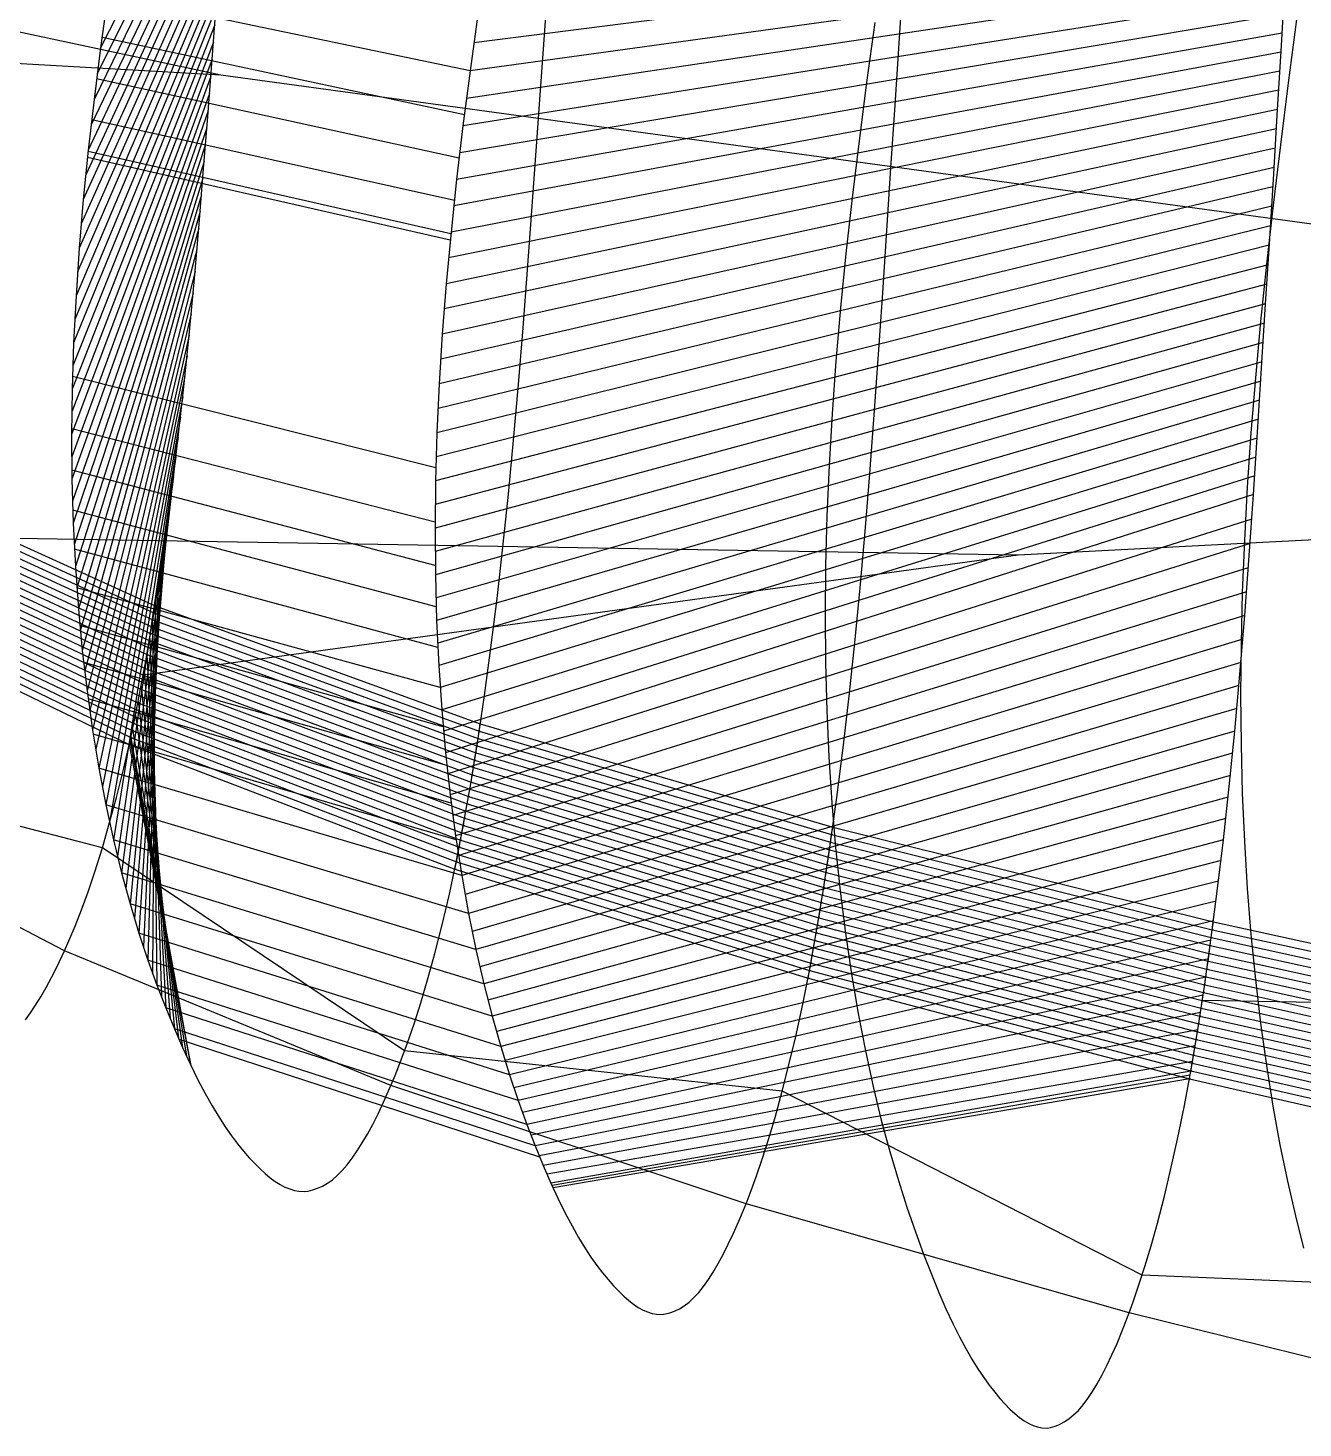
# Model space of a CAD drawing. Extents: x -427 to 427, y 0 to 209.
# Drawn here: x -358 to -303.1, y 32.2 to 92.5 of the extents above; entities that cross this region are included whole.
import ezdxf

# ---------------------------------------------------------------- set-up
doc = ezdxf.new("R2010")
doc.units = 0

msp = doc.modelspace()

# ---------------------------------------------------------------- linework, layer by layer
at = {"layer": 'default', "color": 5, "linetype": 'CONTINUOUS'}
for p, q in [((-349.195, 102.859, 149.322), (-354.875, 91.605, 115.888)), ((-349.697, 90.433, 255.488), (-404.302, 102.075, 217.838)), ((-349.245, 102.139, 149.329), (-355.017, 90.495, 115.822)), ((-349.295, 101.419, 149.335), (-355.158, 89.386, 115.756)), ((-349.346, 100.696, 149.341), (-355.282, 88.3, 115.706)), ((-349.4, 99.969, 149.345), (-355.406, 87.214, 115.656)), ((-349.453, 99.241, 149.349), (-355.513, 86.149, 115.624)), ((-349.507, 98.513, 149.352), (-355.619, 85.084, 115.591)), ((-349.563, 97.778, 149.354), (-355.707, 84.039, 115.576)), ((-349.619, 97.043, 149.356), (-355.795, 82.993, 115.561)), ((-349.675, 96.308, 149.358), (-355.865, 81.965, 115.564)), ((-349.732, 95.569, 149.36), (-355.934, 80.938, 115.567)), ((-349.789, 94.828, 149.361), (-355.985, 79.927, 115.589)), ((-349.846, 94.087, 149.363), (-356.035, 78.916, 115.611)), ((-354.56, 93.876, 116.05), (-354.875, 91.605, 115.888)), ((-349.697, 90.433, 255.488), (-396.729, 93.076, 204.269)), ((-349.903, 93.346, 149.364), (-356.067, 77.922, 115.651)), ((-338.635, 93.041, 101.211), (-338.97, 90.615, 100.994)), ((-303.4, 92.837, 73.775), (-303.755, 90.107, 73.466)), ((-349.96, 92.603, 149.366), (-356.098, 76.927, 115.692)), ((-321.553, 92.708, 87.18), (-321.903, 90.126, 86.915)), ((-350.017, 91.861, 149.368), (-356.111, 75.949, 115.751)), ((-354.875, 91.605, 115.888), (-355.158, 89.386, 115.756)), ((-350.074, 91.119, 149.369), (-356.123, 74.97, 115.811)), ((-350.131, 90.381, 149.371), (-356.115, 74.007, 115.89)), ((-338.97, 90.615, 100.994), (-339.276, 88.25, 100.808)), ((-321.903, 90.126, 86.915), (-322.227, 87.611, 86.676)), ((-303.755, 90.107, 73.466), (-304.091, 87.44, 73.178)), ((-350.187, 89.643, 149.373), (-356.108, 73.044, 115.968)), ((-355.158, 89.386, 115.756), (-355.406, 87.214, 115.656)), ((-350.244, 88.905, 149.374), (-356.081, 72.097, 116.067)), ((-350.301, 88.174, 149.375), (-356.054, 71.15, 116.165)), ((-339.276, 88.25, 100.808), (-339.55, 85.94, 100.655)), ((-350.358, 87.446, 149.375), (-356.008, 70.219, 116.282)), ((-322.227, 87.611, 86.676), (-322.524, 85.159, 86.47)), ((-304.091, 87.44, 73.178), (-304.404, 84.841, 72.92)), ((-355.406, 87.214, 115.656), (-355.619, 85.084, 115.591)), ((-350.416, 86.718, 149.376), (-355.961, 69.288, 116.399)), ((-350.473, 85.995, 149.375), (-355.896, 68.375, 116.534)), ((-339.55, 85.94, 100.655), (-339.79, 83.679, 100.537)), ((-350.532, 85.281, 149.374), (-355.831, 67.462, 116.67)), ((-355.619, 85.084, 115.591), (-355.795, 82.993, 115.561)), ((-322.524, 85.159, 86.47), (-322.789, 82.764, 86.301)), ((-350.59, 84.567, 149.372), (-355.747, 66.57, 116.824)), ((-304.404, 84.841, 72.92), (-304.689, 82.308, 72.696)), ((-350.648, 83.853, 149.37), (-355.663, 65.677, 116.977)), ((-339.79, 83.679, 100.537), (-339.996, 81.462, 100.458)), ((-355.795, 82.993, 115.561), (-355.934, 80.938, 115.567)), ((-350.729, 82.921, 149.363), (-355.561, 64.806, 117.148)), ((-322.789, 82.764, 86.301), (-323.022, 80.42, 86.17)), ((-350.81, 81.989, 149.357), (-355.459, 63.935, 117.319)), ((-304.689, 82.308, 72.696), (-304.944, 79.835, 72.511)), ((-339.996, 81.462, 100.458), (-340.166, 79.285, 100.418)), ((-355.934, 80.938, 115.567), (-356.035, 78.916, 115.611)), ((-350.894, 81.068, 149.347), (-355.34, 63.089, 117.506)), ((-350.979, 80.157, 149.334), (-355.221, 62.243, 117.694)), ((-323.022, 80.42, 86.17), (-323.22, 78.122, 86.08)), ((-304.944, 79.835, 72.511), (-305.168, 77.415, 72.368)), ((-351.065, 79.245, 149.322), (-355.085, 61.424, 117.896)), ((-340.166, 79.285, 100.418), (-340.3, 77.146, 100.417)), ((-356.035, 78.916, 115.611), (-356.098, 76.927, 115.692)), ((-351.155, 78.355, 149.303), (-354.95, 60.606, 118.098)), ((-323.22, 78.122, 86.08), (-323.385, 75.866, 86.032)), ((-351.246, 77.464, 149.284), (-354.8, 59.819, 118.313)), ((-340.3, 77.146, 100.417), (-340.397, 75.042, 100.457)), ((-305.168, 77.415, 72.368), (-305.359, 75.041, 72.269)), ((-356.098, 76.927, 115.692), (-356.123, 74.97, 115.811)), ((-351.34, 76.585, 149.262), (-354.65, 59.033, 118.527)), ((-351.436, 75.718, 149.237), (-354.487, 58.283, 118.753)), ((-323.385, 75.866, 86.032), (-323.514, 73.649, 86.027)), ((-356.123, 74.97, 115.811), (-356.108, 73.044, 115.968)), ((-351.532, 74.851, 149.211), (-354.324, 57.533, 118.979)), ((-340.397, 75.042, 100.457), (-340.457, 72.972, 100.539)), ((-305.359, 75.041, 72.269), (-305.516, 72.711, 72.214)), ((-351.634, 74.01, 149.178), (-354.15, 56.821, 119.214)), ((-323.514, 73.649, 86.027), (-323.607, 71.469, 86.067)), ((-356.108, 73.044, 115.968), (-356.054, 71.15, 116.165)), ((-351.736, 73.169, 149.144), (-353.975, 56.11, 119.45)), ((-340.457, 72.972, 100.539), (-340.48, 70.936, 100.663)), ((-351.842, 72.342, 149.107), (-353.791, 55.439, 119.692)), ((-305.516, 72.711, 72.214), (-305.639, 70.422, 72.205)), ((-356.054, 71.15, 116.165), (-355.961, 69.288, 116.399)), ((-351.95, 71.528, 149.066), (-353.607, 54.769, 119.934)), ((-323.607, 71.469, 86.067), (-323.664, 69.324, 86.151)), ((-315.382, 69.785, 225.399), (-365.844, 70.61, 162.52)), ((-352.059, 70.715, 149.025), (-353.416, 54.141, 120.18)), ((-340.48, 70.936, 100.663), (-340.464, 68.932, 100.829)), ((-352.173, 69.933, 148.976), (-353.225, 53.514, 120.425)), ((-305.639, 70.422, 72.205), (-305.728, 68.171, 72.244)), ((-355.961, 69.288, 116.399), (-355.831, 67.462, 116.67)), ((-315.382, 69.785, 225.399), (-353.043, 64.614, 148.558)), ((-323.664, 69.324, 86.151), (-323.684, 67.214, 86.28)), ((-352.287, 69.151, 148.928), (-353.032, 52.931, 120.671)), ((-340.464, 68.932, 100.829), (-340.411, 66.962, 101.038)), ((-352.403, 68.388, 148.876), (-352.838, 52.348, 120.916)), ((-305.728, 68.171, 72.244), (-305.782, 65.957, 72.33)), ((-352.522, 67.643, 148.82), (-352.645, 51.811, 121.158)), ((-355.831, 67.462, 116.67), (-355.663, 65.677, 116.977)), ((-352.64, 66.898, 148.765), (-352.451, 51.275, 121.4)), ((-340.411, 66.962, 101.038), (-340.32, 65.025, 101.288)), ((-323.684, 67.214, 86.28), (-323.667, 65.139, 86.455)), ((-355.663, 65.677, 116.977), (-355.459, 63.935, 117.319)), ((-352.762, 66.194, 148.703), (-352.261, 50.783, 121.636)), ((-305.782, 65.957, 72.33), (-305.8, 63.779, 72.465)), ((-352.884, 65.49, 148.642), (-352.07, 50.292, 121.871)), ((-323.667, 65.139, 86.455), (-323.613, 63.098, 86.676)), ((-353.006, 64.809, 148.578), (-351.886, 49.844, 122.098)), ((-340.32, 65.025, 101.288), (-340.192, 63.126, 101.58)), ((-355.459, 63.935, 117.319), (-355.221, 62.243, 117.694)), ((-353.13, 64.152, 148.511), (-351.701, 49.397, 122.324)), ((-353.253, 63.495, 148.445), (-351.524, 48.992, 122.539)), ((-305.8, 63.779, 72.465), (-305.782, 61.637, 72.648)), ((-353.376, 62.892, 148.374), (-351.347, 48.586, 122.754)), ((-340.192, 63.126, 101.58), (-340.028, 61.269, 101.911)), ((-323.613, 63.098, 86.676), (-323.523, 61.092, 86.942)), ((-355.221, 62.243, 117.694), (-354.95, 60.606, 118.098)), ((-353.499, 62.29, 148.304), (-351.178, 48.221, 122.958)), ((-353.641, 61.637, 148.22), (-350.992, 47.821, 123.182)), ((-353.609, 61.778, 148.24), (-351, 47.838, 123.172)), ((-353.577, 61.918, 148.259), (-351.009, 47.856, 123.161)), ((-305.782, 61.637, 72.648), (-305.728, 59.53, 72.881)), ((-340.028, 61.269, 101.911), (-339.828, 59.458, 102.28)), ((-323.523, 61.092, 86.942), (-323.397, 59.125, 87.252)), ((-354.95, 60.606, 118.098), (-354.65, 59.033, 118.527)), ((-339.828, 59.458, 102.28), (-339.595, 57.699, 102.685)), ((-323.397, 59.125, 87.252), (-323.235, 57.203, 87.605)), ((-305.728, 59.53, 72.881), (-305.639, 57.46, 73.162)), ((-354.65, 59.033, 118.527), (-354.324, 57.533, 118.979)), ((-354.324, 57.533, 118.979), (-353.975, 56.11, 119.45)), ((-339.595, 57.699, 102.685), (-339.331, 55.997, 103.123)), ((-305.639, 57.46, 73.162), (-305.515, 55.431, 73.49)), ((-323.235, 57.203, 87.605), (-323.039, 55.328, 87.999)), ((-353.975, 56.11, 119.45), (-353.607, 54.769, 119.934)), ((-339.331, 55.997, 103.123), (-339.038, 54.363, 103.589)), ((-305.515, 55.431, 73.49), (-305.357, 53.447, 73.864)), ((-323.039, 55.328, 87.999), (-322.81, 53.506, 88.433)), ((-353.607, 54.769, 119.934), (-353.225, 53.514, 120.425)), ((-339.038, 54.363, 103.589), (-338.72, 52.804, 104.08)), ((-353.225, 53.514, 120.425), (-352.838, 52.348, 120.916)), ((-322.81, 53.506, 88.433), (-322.551, 51.745, 88.901)), ((-305.357, 53.447, 73.864), (-305.166, 51.512, 74.282)), ((-356.742, 52.076, 146.035), (-356.426, 52.757, 146.279)), ((-338.72, 52.804, 104.08), (-338.379, 51.326, 104.592)), ((-356.983, 51.601, 145.845), (-356.742, 52.076, 146.035)), ((-352.838, 52.348, 120.916), (-352.451, 51.275, 121.4)), ((-357.22, 51.169, 145.656), (-356.983, 51.601, 145.845)), ((-352.451, 51.275, 121.4), (-352.07, 50.292, 121.871)), ((-338.379, 51.326, 104.592), (-338.02, 49.932, 105.119)), ((-322.551, 51.745, 88.901), (-322.265, 50.053, 89.4)), ((-305.166, 51.512, 74.282), (-304.943, 49.633, 74.742)), ((-357.673, 50.412, 145.29), (-357.45, 50.774, 145.471)), ((-357.45, 50.774, 145.471), (-357.22, 51.169, 145.656)), ((-257.508, 49.631, 162.444), (-307.451, 50.618, 108.699)), ((-358.11, 49.785, 144.929), (-357.892, 50.082, 145.11)), ((-357.892, 50.082, 145.11), (-357.673, 50.412, 145.29)), ((-352.07, 50.292, 121.871), (-351.701, 49.397, 122.324)), ((-322.265, 50.053, 89.4), (-321.953, 48.44, 89.926)), ((-338.02, 49.932, 105.119), (-337.649, 48.629, 105.654)), ((-304.943, 49.633, 74.742), (-304.69, 47.817, 75.24)), ((-351.701, 49.397, 122.324), (-351.347, 48.586, 122.754)), ((-351.347, 48.586, 122.754), (-351.009, 47.856, 123.161)), ((-337.649, 48.629, 105.654), (-337.272, 47.418, 106.19)), ((-321.953, 48.44, 89.926), (-321.619, 46.91, 90.474)), ((-351.009, 47.856, 123.161), (-350.685, 47.199, 123.549)), ((-304.69, 47.817, 75.24), (-304.411, 46.072, 75.77)), ((-350.685, 47.199, 123.549), (-350.374, 46.609, 123.917)), ((-337.272, 47.418, 106.19), (-336.895, 46.304, 106.718)), ((-350.374, 46.609, 123.917), (-350.075, 46.079, 124.269)), ((-342.691, 46.234, 131.983), (-342.379, 46.948, 132.256)), ((-321.619, 46.91, 90.474), (-321.268, 45.469, 91.039)), ((-350.075, 46.079, 124.269), (-349.787, 45.602, 124.606)), ((-342.929, 45.734, 131.771), (-342.691, 46.234, 131.983)), ((-336.895, 46.304, 106.718), (-336.524, 45.283, 107.231)), ((-304.411, 46.072, 75.77), (-304.109, 44.408, 76.329)), ((-349.787, 45.602, 124.606), (-349.509, 45.173, 124.929)), ((-343.391, 44.865, 131.352), (-343.163, 45.28, 131.56)), ((-343.163, 45.28, 131.56), (-342.929, 45.734, 131.771)), ((-336.524, 45.283, 107.231), (-336.164, 44.354, 107.725)), ((-321.268, 45.469, 91.039), (-320.905, 44.12, 91.613)), ((-349.509, 45.173, 124.929), (-349.24, 44.787, 125.239)), ((-349.24, 44.787, 125.239), (-348.979, 44.44, 125.537)), ((-343.611, 44.484, 131.149), (-343.391, 44.865, 131.352)), ((-348.979, 44.44, 125.537), (-348.726, 44.128, 125.825)), ((-348.726, 44.128, 125.825), (-348.481, 43.847, 126.102)), ((-344.042, 43.825, 130.747), (-343.827, 44.137, 130.949)), ((-343.827, 44.137, 130.949), (-343.611, 44.484, 131.149)), ((-336.164, 44.354, 107.725), (-335.819, 43.513, 108.195)), ((-320.905, 44.12, 91.613), (-320.535, 42.869, 92.188)), ((-304.109, 44.408, 76.329), (-303.784, 42.832, 76.912)), ((-348.481, 43.847, 126.102), (-348.243, 43.594, 126.37)), ((-348.243, 43.594, 126.37), (-348.012, 43.366, 126.628)), ((-344.471, 43.298, 130.338), (-344.257, 43.545, 130.543)), ((-344.257, 43.545, 130.543), (-344.042, 43.825, 130.747)), ((-335.819, 43.513, 108.195), (-335.49, 42.755, 108.64)), ((-348.012, 43.366, 126.628), (-347.788, 43.162, 126.877)), ((-347.788, 43.162, 126.877), (-347.57, 42.981, 127.119)), ((-347.57, 42.981, 127.119), (-347.356, 42.824, 127.355)), ((-347.356, 42.824, 127.355), (-347.145, 42.692, 127.584)), ((-345.115, 42.747, 129.705), (-344.9, 42.899, 129.918)), ((-344.9, 42.899, 129.918), (-344.685, 43.082, 130.129)), ((-344.685, 43.082, 130.129), (-344.471, 43.298, 130.338)), ((-320.535, 42.869, 92.188), (-320.167, 41.716, 92.754)), ((-303.784, 42.832, 76.912), (-303.443, 41.345, 77.514)), ((-347.145, 42.692, 127.584), (-346.938, 42.584, 127.809)), ((-346.938, 42.584, 127.809), (-346.735, 42.501, 128.028)), ((-346.735, 42.501, 128.028), (-346.535, 42.442, 128.242)), ((-346.535, 42.442, 128.242), (-346.338, 42.407, 128.45)), ((-346.338, 42.407, 128.45), (-346.085, 42.393, 128.716)), ((-346.085, 42.393, 128.716), (-345.947, 42.413, 128.859)), ((-345.947, 42.413, 128.859), (-345.745, 42.46, 129.066)), ((-345.745, 42.46, 129.066), (-345.538, 42.53, 129.278)), ((-345.538, 42.53, 129.278), (-345.328, 42.625, 129.491)), ((-345.328, 42.625, 129.491), (-345.115, 42.747, 129.705)), ((-335.49, 42.755, 108.64), (-335.174, 42.074, 109.063)), ((-335.174, 42.074, 109.063), (-334.871, 41.462, 109.466)), ((-327.396, 41.115, 118.325), (-327.093, 41.86, 118.628)), ((-320.167, 41.716, 92.754), (-319.804, 40.661, 93.306)), ((-334.871, 41.462, 109.466), (-334.58, 40.912, 109.851)), ((-327.627, 40.594, 118.09), (-327.396, 41.115, 118.325)), ((-303.443, 41.345, 77.514), (-303.09, 39.955, 78.125)), ((-334.58, 40.912, 109.851), (-334.299, 40.417, 110.219)), ((-334.299, 40.417, 110.219), (-334.029, 39.972, 110.571)), ((-327.854, 40.121, 117.856), (-327.627, 40.594, 118.09)), ((-319.804, 40.661, 93.306), (-319.452, 39.7, 93.836)), ((-334.029, 39.972, 110.571), (-333.767, 39.572, 110.911)), ((-328.076, 39.687, 117.627), (-327.854, 40.121, 117.856)), ((-333.767, 39.572, 110.911), (-333.513, 39.213, 111.237)), ((-333.513, 39.213, 111.237), (-333.266, 38.89, 111.552)), ((-328.5, 38.927, 117.181), (-328.29, 39.289, 117.403)), ((-328.29, 39.289, 117.403), (-328.076, 39.687, 117.627)), ((-319.452, 39.7, 93.836), (-319.115, 38.831, 94.34)), ((-333.266, 38.89, 111.552), (-333.027, 38.599, 111.856)), ((-333.027, 38.599, 111.856), (-332.796, 38.337, 112.149)), ((-328.918, 38.309, 116.733), (-328.709, 38.601, 116.958)), ((-328.709, 38.601, 116.958), (-328.5, 38.927, 117.181)), ((-319.115, 38.831, 94.34), (-318.793, 38.047, 94.818)), ((-332.796, 38.337, 112.149), (-332.571, 38.101, 112.432)), ((-332.571, 38.101, 112.432), (-332.353, 37.89, 112.705)), ((-329.334, 37.825, 116.277), (-329.126, 38.05, 116.507)), ((-329.126, 38.05, 116.507), (-328.918, 38.309, 116.733)), ((-318.793, 38.047, 94.818), (-318.485, 37.343, 95.273)), ((-332.353, 37.89, 112.705), (-332.141, 37.703, 112.97)), ((-332.141, 37.703, 112.97), (-331.932, 37.541, 113.228)), ((-331.932, 37.541, 113.228), (-331.728, 37.405, 113.48)), ((-331.728, 37.405, 113.48), (-331.526, 37.293, 113.726)), ((-329.959, 37.346, 115.574), (-329.752, 37.474, 115.809)), ((-329.752, 37.474, 115.809), (-329.543, 37.633, 116.044)), ((-329.543, 37.633, 116.044), (-329.334, 37.825, 116.277)), ((-331.526, 37.293, 113.726), (-331.328, 37.208, 113.967)), ((-331.328, 37.208, 113.967), (-331.133, 37.149, 114.201)), ((-331.133, 37.149, 114.201), (-330.942, 37.113, 114.43)), ((-330.942, 37.113, 114.43), (-330.696, 37.1, 114.722)), ((-330.696, 37.1, 114.722), (-330.561, 37.122, 114.879)), ((-330.561, 37.122, 114.879), (-330.365, 37.171, 115.107)), ((-330.365, 37.171, 115.107), (-330.164, 37.246, 115.339)), ((-330.164, 37.246, 115.339), (-329.959, 37.346, 115.574)), ((-318.485, 37.343, 95.273), (-318.189, 36.711, 95.706)), ((-310.897, 36.394, 105.25), (-310.602, 37.168, 105.578)), ((-318.189, 36.711, 95.706), (-317.905, 36.143, 96.119)), ((-311.122, 35.853, 104.996), (-310.897, 36.394, 105.25)), ((-317.905, 36.143, 96.119), (-317.63, 35.632, 96.515)), ((-317.63, 35.632, 96.515), (-317.366, 35.172, 96.894)), ((-311.343, 35.361, 104.743), (-311.122, 35.853, 104.996)), ((-317.366, 35.172, 96.894), (-317.11, 34.759, 97.259)), ((-311.559, 34.911, 104.495), (-311.343, 35.361, 104.743)), ((-317.11, 34.759, 97.259), (-316.862, 34.389, 97.61)), ((-316.862, 34.389, 97.61), (-316.621, 34.055, 97.949)), ((-311.972, 34.121, 104.013), (-311.768, 34.498, 104.253)), ((-311.768, 34.498, 104.253), (-311.559, 34.911, 104.495)), ((-316.621, 34.055, 97.949), (-316.388, 33.755, 98.275)), ((-316.388, 33.755, 98.275), (-316.162, 33.485, 98.59)), ((-312.379, 33.479, 103.53), (-312.176, 33.782, 103.772)), ((-312.176, 33.782, 103.772), (-311.972, 34.121, 104.013)), ((-316.162, 33.485, 98.59), (-315.943, 33.243, 98.895)), ((-315.943, 33.243, 98.895), (-315.73, 33.025, 99.189)), ((-312.785, 32.975, 103.037), (-312.582, 33.209, 103.285)), ((-312.582, 33.209, 103.285), (-312.379, 33.479, 103.53)), ((-315.73, 33.025, 99.189), (-315.522, 32.832, 99.474)), ((-315.522, 32.832, 99.474), (-315.319, 32.666, 99.751)), ((-315.319, 32.666, 99.751), (-315.119, 32.526, 100.022)), ((-313.394, 32.474, 102.279), (-313.192, 32.609, 102.532)), ((-313.192, 32.609, 102.532), (-312.989, 32.775, 102.786)), ((-312.989, 32.775, 102.786), (-312.785, 32.975, 103.037)), ((-315.119, 32.526, 100.022), (-314.923, 32.411, 100.288)), ((-314.923, 32.411, 100.288), (-314.729, 32.324, 100.547)), ((-314.729, 32.324, 100.547), (-314.539, 32.264, 100.799)), ((-314.539, 32.264, 100.799), (-314.353, 32.228, 101.045)), ((-314.353, 32.228, 101.045), (-314.113, 32.215, 101.36)), ((-314.113, 32.215, 101.36), (-313.981, 32.239, 101.529)), ((-313.981, 32.239, 101.529), (-313.79, 32.292, 101.775)), ((-313.79, 32.292, 101.775), (-313.594, 32.37, 102.026)), ((-313.594, 32.37, 102.026), (-313.394, 32.474, 102.279))]:
    msp.add_line(p, q, dxfattribs=at)
at = {"layer": 'default', "color": 1, "linetype": 'CONTINUOUS'}
for p, q in [((-303.799, 96.297, 110.095), (-338.802, 91.828, 101.103)), ((-303.84, 95.491, 110.101), (-338.97, 90.615, 100.994)), ((-303.881, 94.685, 110.106), (-339.123, 89.432, 100.901)), ((-303.925, 93.874, 110.109), (-339.276, 88.25, 100.808)), ((-303.971, 93.06, 110.11), (-339.413, 87.095, 100.731)), ((-304.016, 92.246, 110.11), (-339.55, 85.94, 100.655)), ((-304.062, 91.429, 110.11), (-339.67, 84.809, 100.596)), ((-304.111, 90.606, 110.107), (-339.79, 83.679, 100.537)), ((-304.16, 89.784, 110.105), (-339.893, 82.57, 100.498)), ((-304.208, 88.961, 110.102), (-339.996, 81.462, 100.458)), ((-304.259, 88.13, 110.097), (-340.081, 80.373, 100.438)), ((-304.31, 87.298, 110.091), (-340.166, 79.285, 100.418)), ((-304.361, 86.467, 110.086), (-340.233, 78.215, 100.417)), ((-304.413, 85.632, 110.081), (-340.3, 77.146, 100.417)), ((-304.465, 84.794, 110.075), (-340.349, 76.094, 100.437)), ((-304.517, 83.957, 110.069), (-340.397, 75.042, 100.457)), ((-304.569, 83.119, 110.063), (-340.427, 74.007, 100.498)), ((-304.62, 82.279, 110.057), (-340.457, 72.972, 100.539)), ((-304.672, 81.44, 110.052), (-340.469, 71.954, 100.601)), ((-304.724, 80.601, 110.046), (-340.48, 70.936, 100.663)), ((-304.775, 79.767, 110.04), (-340.472, 69.934, 100.746)), ((-304.827, 78.932, 110.035), (-340.464, 68.932, 100.829)), ((-304.879, 78.098, 110.029), (-340.437, 67.947, 100.933)), ((-304.93, 77.271, 110.022), (-340.411, 66.962, 101.038)), ((-304.982, 76.448, 110.015), (-340.365, 65.994, 101.163)), ((-305.034, 75.625, 110.008), (-340.32, 65.025, 101.288)), ((-305.087, 74.807, 110), (-340.256, 64.076, 101.434)), ((-305.14, 74, 109.99), (-340.192, 63.126, 101.58)), ((-305.193, 73.193, 109.98), (-340.11, 62.198, 101.745)), ((-305.246, 72.385, 109.97), (-340.028, 61.269, 101.911)), ((-305.32, 71.332, 109.951), (-339.928, 60.364, 102.095)), ((-305.394, 70.279, 109.933), (-339.828, 59.458, 102.28)), ((-305.47, 69.237, 109.91), (-339.712, 58.579, 102.483)), ((-305.549, 68.206, 109.884), (-339.595, 57.699, 102.685)), ((-305.627, 67.175, 109.858), (-339.463, 56.848, 102.904)), ((-305.71, 66.168, 109.824), (-339.331, 55.997, 103.123)), ((-305.793, 65.161, 109.79), (-339.185, 55.18, 103.356)), ((-305.879, 64.167, 109.751), (-339.038, 54.363, 103.589)), ((-305.967, 63.186, 109.708), (-338.879, 53.583, 103.835)), ((-306.055, 62.205, 109.665), (-338.72, 52.804, 104.08)), ((-306.149, 61.253, 109.613), (-338.55, 52.065, 104.336)), ((-354.797, 57.186, 147.471), (-368.627, 60.754, 160.927)), ((-306.243, 60.302, 109.56), (-338.379, 51.326, 104.592)), ((-356.426, 52.757, 146.279), (-369.221, 59.411, 160.531)), ((-306.341, 59.366, 109.503), (-338.2, 50.629, 104.856)), ((-306.441, 58.445, 109.44), (-338.02, 49.932, 105.119)), ((-306.541, 57.525, 109.377), (-337.835, 49.281, 105.387)), ((-355.117, 56.15, 147.249), (-354.797, 57.186, 147.471)), ((-341.79, 48.443, 132.762), (-354.797, 57.186, 147.471)), ((-306.646, 56.64, 109.305), (-337.649, 48.629, 105.654)), ((-355.411, 55.293, 147.038), (-355.117, 56.15, 147.249)), ((-306.751, 55.755, 109.233), (-337.46, 48.024, 105.922)), ((-355.698, 54.517, 146.828), (-355.411, 55.293, 147.038)), ((-306.859, 54.891, 109.156), (-337.272, 47.418, 106.19)), ((-355.974, 53.815, 146.623), (-355.698, 54.517, 146.828)), ((-356.239, 53.179, 146.422), (-355.974, 53.815, 146.623)), ((-306.968, 54.048, 109.076), (-337.083, 46.861, 106.454)), ((-356.426, 52.757, 146.279), (-356.239, 53.179, 146.422)), ((-307.078, 53.204, 108.995), (-336.895, 46.304, 106.718)), ((-342.379, 46.948, 132.256), (-356.426, 52.757, 146.279)), ((-307.191, 52.407, 108.906), (-336.709, 45.793, 106.974)), ((-341.085, 50.512, 133.346), (-340.77, 51.598, 133.596)), ((-307.303, 51.61, 108.818), (-336.524, 45.283, 107.231)), ((-307.417, 50.839, 108.727), (-336.344, 44.819, 107.478)), ((-341.376, 49.612, 133.108), (-341.085, 50.512, 133.346)), ((-307.531, 50.095, 108.633), (-336.164, 44.354, 107.725)), ((-341.659, 48.797, 132.872), (-341.376, 49.612, 133.108)), ((-307.645, 49.351, 108.538), (-335.991, 43.934, 107.96)), ((-341.932, 48.059, 132.642), (-341.659, 48.797, 132.872)), ((-325.53, 46.707, 120.116), (-341.79, 48.443, 132.762)), ((-307.76, 48.668, 108.44), (-335.819, 43.513, 108.195)), ((-342.194, 47.391, 132.417), (-341.932, 48.059, 132.642)), ((-307.874, 47.986, 108.341), (-335.654, 43.134, 108.417)), ((-342.379, 46.948, 132.256), (-342.194, 47.391, 132.417)), ((-307.946, 47.565, 108.278), (-335.49, 42.755, 108.64)), ((-307.976, 47.405, 108.251), (-335.444, 42.656, 108.701)), ((-308.005, 47.246, 108.224), (-335.398, 42.557, 108.762)), ((-327.093, 41.86, 118.628), (-342.379, 46.948, 132.256)), ((-325.836, 45.575, 119.838), (-325.53, 46.707, 120.116)), ((-310.045, 38.786, 106.185), (-325.53, 46.707, 120.116)), ((-326.119, 44.637, 119.574), (-325.836, 45.575, 119.838)), ((-326.394, 43.788, 119.311), (-326.119, 44.637, 119.574)), ((-326.659, 43.019, 119.056), (-326.394, 43.788, 119.311)), ((-326.913, 42.322, 118.806), (-326.659, 43.019, 119.056)), ((-327.093, 41.86, 118.628), (-326.913, 42.322, 118.806)), ((-309.379, 41.024, 106.889), (-309.082, 42.198, 107.191)), ((-310.602, 37.168, 105.578), (-327.093, 41.86, 118.628)), ((-309.654, 40.051, 106.602), (-309.379, 41.024, 106.889)), ((-309.922, 39.169, 106.318), (-309.654, 40.051, 106.602)), ((-310.179, 38.371, 106.041), (-309.922, 39.169, 106.318)), ((-291.636, 38.038, 94.757), (-310.045, 38.786, 106.185)), ((-310.427, 37.648, 105.771), (-310.179, 38.371, 106.041)), ((-310.602, 37.168, 105.578), (-310.427, 37.648, 105.771)), ((-293.105, 32.836, 93.027), (-310.602, 37.168, 105.578))]:
    msp.add_line(p, q, dxfattribs=at)
at = {"layer": 'default', "color": 3, "linetype": 'CONTINUOUS'}
for p, q in [((-335.754, 92.358, 135.835), (-335.571, 94.926, 135.836)), ((-320.497, 91.817, 122.735), (-320.328, 94.463, 122.739)), ((-304.046, 91.703, 110.111), (-303.895, 94.417, 110.108)), ((-350.074, 91.119, 149.369), (-349.884, 93.593, 149.364)), ((-335.94, 89.77, 135.831), (-335.754, 92.358, 135.835)), ((-320.673, 89.143, 122.724), (-320.497, 91.817, 122.735)), ((-304.208, 88.961, 110.102), (-304.046, 91.703, 110.111)), ((-350.263, 88.659, 149.375), (-350.074, 91.119, 149.369)), ((-230.472, 74.149, 360.94), (-349.697, 90.433, 255.488)), ((-336.125, 87.176, 135.828), (-335.94, 89.77, 135.831)), ((-350.454, 86.233, 149.376), (-350.263, 88.659, 149.375)), ((-320.853, 86.449, 122.71), (-320.673, 89.143, 122.724)), ((-304.378, 86.19, 110.084), (-304.208, 88.961, 110.102)), ((-336.31, 84.598, 135.825), (-336.125, 87.176, 135.828)), ((-350.648, 83.853, 149.37), (-350.454, 86.233, 149.376)), ((-321.032, 83.75, 122.698), (-320.853, 86.449, 122.71)), ((-304.551, 83.398, 110.065), (-304.378, 86.19, 110.084)), ((-336.497, 82.055, 135.818), (-336.31, 84.598, 135.825)), ((-350.851, 81.524, 149.353), (-350.648, 83.853, 149.37)), ((-321.21, 81.067, 122.685), (-321.032, 83.75, 122.698)), ((-304.724, 80.601, 110.046), (-304.551, 83.398, 110.065)), ((-336.687, 79.561, 135.803), (-336.497, 82.055, 135.818)), ((-351.065, 79.245, 149.322), (-350.851, 81.524, 149.353)), ((-321.39, 78.42, 122.668), (-321.21, 81.067, 122.685)), ((-304.896, 77.82, 110.027), (-304.724, 80.601, 110.046)), ((-336.886, 77.119, 135.775), (-336.687, 79.561, 135.803)), ((-351.291, 77.019, 149.275), (-351.065, 79.245, 149.322)), ((-321.574, 75.823, 122.642), (-321.39, 78.42, 122.668)), ((-305.069, 75.076, 110.003), (-304.896, 77.82, 110.027)), ((-351.532, 74.851, 149.211), (-351.291, 77.019, 149.275)), ((-337.095, 74.731, 135.732), (-336.886, 77.119, 135.775)), ((-321.766, 73.282, 122.603), (-321.574, 75.823, 122.642)), ((-351.787, 72.748, 149.128), (-351.532, 74.851, 149.211)), ((-337.318, 72.397, 135.672), (-337.095, 74.731, 135.732)), ((-305.246, 72.385, 109.97), (-305.069, 75.076, 110.003)), ((-230.472, 74.149, 360.94), (-315.382, 69.785, 225.399)), ((-321.968, 70.796, 122.547), (-321.766, 73.282, 122.603)), ((-352.059, 70.715, 149.025), (-351.787, 72.748, 149.128)), ((-337.554, 70.125, 135.593), (-337.318, 72.397, 135.672)), ((-305.431, 69.752, 109.923), (-305.246, 72.385, 109.97)), ((-352.344, 68.76, 148.903), (-352.059, 70.715, 149.025)), ((-322.183, 68.367, 122.473), (-321.968, 70.796, 122.547)), ((-337.805, 67.92, 135.493), (-337.554, 70.125, 135.593)), ((-305.627, 67.175, 109.858), (-305.431, 69.752, 109.923)), ((-352.64, 66.898, 148.765), (-352.344, 68.76, 148.903)), ((-322.412, 66.001, 122.377), (-322.183, 68.367, 122.473)), ((-338.071, 65.788, 135.371), (-337.805, 67.92, 135.493)), ((-352.945, 65.138, 148.611), (-352.64, 66.898, 148.765)), ((-305.835, 64.657, 109.773), (-305.627, 67.175, 109.858)), ((-338.352, 63.739, 135.229), (-338.071, 65.788, 135.371)), ((-322.655, 63.706, 122.26), (-322.412, 66.001, 122.377)), ((-353.253, 63.495, 148.445), (-352.945, 65.138, 148.611)), ((-306.055, 62.205, 109.665), (-305.835, 64.657, 109.773)), ((-353.561, 61.989, 148.269), (-353.253, 63.495, 148.445)), ((-338.644, 61.786, 135.068), (-338.352, 63.739, 135.229)), ((-322.913, 61.487, 122.118), (-322.655, 63.706, 122.26)), ((-306.291, 59.826, 109.534), (-306.055, 62.205, 109.665)), ((-353.874, 60.614, 148.079), (-353.561, 61.989, 148.269)), ((-338.943, 59.94, 134.891), (-338.644, 61.786, 135.068)), ((-323.185, 59.353, 121.955), (-322.913, 61.487, 122.118)), ((-354.196, 59.344, 147.872), (-353.874, 60.614, 148.079)), ((-339.247, 58.217, 134.701), (-338.943, 59.94, 134.891)), ((-306.541, 57.525, 109.377), (-306.291, 59.826, 109.534)), ((-354.516, 58.17, 147.66), (-354.196, 59.344, 147.872)), ((-323.467, 57.319, 121.771), (-323.185, 59.353, 121.955)), ((-354.797, 57.186, 147.471), (-354.516, 58.17, 147.66)), ((-339.55, 56.637, 134.5), (-339.247, 58.217, 134.701)), ((-323.758, 55.397, 121.569), (-323.467, 57.319, 121.771)), ((-306.804, 55.313, 109.197), (-306.541, 57.525, 109.377)), ((-339.859, 55.196, 134.284), (-339.55, 56.637, 134.5)), ((-340.177, 53.863, 134.05), (-339.859, 55.196, 134.284)), ((-324.052, 53.603, 121.354), (-323.758, 55.397, 121.569)), ((-307.078, 53.204, 108.995), (-306.804, 55.313, 109.197)), ((-340.493, 52.631, 133.81), (-340.177, 53.863, 134.05)), ((-324.346, 51.957, 121.128), (-324.052, 53.603, 121.354)), ((-307.36, 51.211, 108.774), (-307.078, 53.204, 108.995)), ((-340.77, 51.598, 133.596), (-340.493, 52.631, 133.81)), ((-324.646, 50.455, 120.885), (-324.346, 51.957, 121.128)), ((-307.645, 49.351, 108.538), (-307.36, 51.211, 108.774)), ((-324.954, 49.068, 120.623), (-324.646, 50.455, 120.885)), ((-325.261, 47.784, 120.355), (-324.954, 49.068, 120.623)), ((-307.931, 47.644, 108.291), (-307.645, 49.351, 108.538)), ((-325.53, 46.707, 120.116), (-325.261, 47.784, 120.355)), ((-308.222, 46.087, 108.027), (-307.931, 47.644, 108.291)), ((-308.522, 44.647, 107.742), (-308.222, 46.087, 108.027)), ((-308.82, 43.315, 107.45), (-308.522, 44.647, 107.742)), ((-309.082, 42.198, 107.191), (-308.82, 43.315, 107.45))]:
    msp.add_line(p, q, dxfattribs=at)
at = {"layer": 'default', "color": 30, "linetype": 'CONTINUOUS'}
for p, q in [((-338.97, 90.615, 100.994), (-354.56, 93.876, 116.05)), ((-339.214, 88.723, 100.845), (-354.812, 92.059, 115.92)), ((-339.44, 86.864, 100.716), (-355.045, 90.273, 115.808)), ((-339.646, 85.035, 100.608), (-355.257, 88.517, 115.716)), ((-339.821, 83.34, 100.525), (-355.439, 86.888, 115.646)), ((-339.796, 83.611, 100.535), (-355.413, 87.149, 115.654)), ((-340.441, 73.54, 100.517), (-356.081, 77.473, 115.669)), ((-340.476, 71.196, 100.648), (-356.118, 75.22, 115.797)), ((-340.467, 69.333, 100.796), (-356.111, 73.43, 115.937)), ((-340.427, 67.553, 100.975), (-356.07, 71.719, 116.106)), ((-340.356, 65.8, 101.188), (-355.998, 70.033, 116.305)), ((-340.256, 64.076, 101.434), (-355.896, 68.375, 116.534)), ((-340.126, 62.384, 101.712), (-355.764, 66.748, 116.793)), ((-339.968, 60.726, 102.021), (-355.602, 65.154, 117.08)), ((-339.782, 59.107, 102.361), (-355.412, 63.597, 117.394)), ((-339.569, 57.529, 102.729), (-355.194, 62.079, 117.734)), ((-339.331, 55.997, 103.123), (-354.95, 60.606, 118.098)), ((-339.038, 54.363, 103.589), (-354.65, 59.033, 118.527)), ((-338.72, 52.804, 104.08), (-354.324, 57.533, 118.979)), ((-338.379, 51.326, 104.592), (-353.975, 56.11, 119.45)), ((-338.02, 49.932, 105.119), (-353.607, 54.769, 119.934)), ((-337.649, 48.629, 105.654), (-353.225, 53.514, 120.425)), ((-337.272, 47.418, 106.19), (-352.838, 52.348, 120.916)), ((-336.895, 46.304, 106.718), (-352.451, 51.275, 121.4)), ((-336.524, 45.283, 107.231), (-352.07, 50.292, 121.871)), ((-336.164, 44.354, 107.725), (-351.701, 49.397, 122.324)), ((-335.966, 43.873, 107.994), (-351.499, 48.933, 122.57))]:
    msp.add_line(p, q, dxfattribs=at)
at = {"layer": 'default', "color": 2, "linetype": 'CONTINUOUS'}
for p, q in [((-365.378, 73.145, 162.721), (-352.577, 67.296, 148.794)), ((-365.33, 73.427, 162.74), (-352.53, 67.594, 148.816)), ((-365.476, 72.581, 162.681), (-352.675, 66.699, 148.747)), ((-365.425, 72.863, 162.702), (-352.625, 66.997, 148.772)), ((-365.63, 71.736, 162.615), (-352.829, 65.805, 148.669)), ((-365.579, 72.018, 162.637), (-352.778, 66.103, 148.695)), ((-365.527, 72.3, 162.659), (-352.726, 66.401, 148.721)), ((-365.733, 71.173, 162.57), (-352.932, 65.209, 148.617)), ((-365.682, 71.455, 162.593), (-352.881, 65.507, 148.643)), ((-365.844, 70.61, 162.52), (-353.043, 64.614, 148.558)), ((-365.788, 70.891, 162.545), (-352.987, 64.911, 148.588)), ((-365.956, 70.047, 162.468), (-353.155, 64.018, 148.498)), ((-365.9, 70.328, 162.494), (-353.099, 64.316, 148.528)), ((-366.069, 69.484, 162.415), (-353.268, 63.422, 148.436)), ((-366.012, 69.765, 162.442), (-353.21, 63.72, 148.468)), ((-366.191, 68.922, 162.356), (-353.389, 62.827, 148.367)), ((-366.13, 69.203, 162.385), (-353.328, 63.125, 148.402)), ((-366.312, 68.359, 162.296), (-353.511, 62.232, 148.297)), ((-366.251, 68.64, 162.326), (-353.45, 62.53, 148.332)), ((-366.442, 67.797, 162.229), (-353.641, 61.637, 148.22)), ((-366.374, 68.078, 162.265), (-353.573, 61.935, 148.261)), ((-352.577, 67.296, 148.794), (-352.53, 67.594, 148.816)), ((-352.53, 67.594, 148.816), (-338.535, 62.516, 135.128)), ((-352.675, 66.699, 148.747), (-352.625, 66.997, 148.772)), ((-352.625, 66.997, 148.772), (-352.577, 67.296, 148.794)), ((-352.625, 66.997, 148.772), (-338.628, 61.89, 135.077)), ((-352.625, 66.997, 148.772), (-352.577, 66.997, 148.794)), ((-352.577, 67.296, 148.794), (-338.581, 62.203, 135.103)), ((-352.577, 67.296, 148.794), (-352.53, 67.296, 148.816)), ((-352.778, 66.103, 148.695), (-352.726, 66.401, 148.721)), ((-352.726, 66.401, 148.721), (-352.675, 66.699, 148.747)), ((-352.726, 66.401, 148.721), (-338.728, 61.265, 135.018)), ((-352.726, 66.401, 148.721), (-352.675, 66.401, 148.747)), ((-352.675, 66.699, 148.747), (-338.678, 61.578, 135.048)), ((-352.675, 66.699, 148.747), (-352.625, 66.699, 148.772)), ((-352.881, 65.507, 148.643), (-352.829, 65.805, 148.669)), ((-352.829, 65.805, 148.669), (-352.778, 66.103, 148.695)), ((-352.829, 65.805, 148.669), (-338.83, 60.64, 134.958)), ((-352.829, 65.805, 148.669), (-352.778, 65.805, 148.695)), ((-352.778, 66.103, 148.695), (-338.779, 60.953, 134.988)), ((-352.778, 66.103, 148.695), (-352.726, 66.103, 148.721)), ((-352.987, 64.911, 148.588), (-352.932, 65.209, 148.617)), ((-352.932, 65.209, 148.617), (-352.881, 65.507, 148.643)), ((-352.932, 65.209, 148.617), (-338.931, 60.015, 134.898)), ((-352.932, 65.209, 148.617), (-352.881, 65.209, 148.643)), ((-352.881, 65.507, 148.643), (-338.88, 60.328, 134.928)), ((-352.881, 65.507, 148.643), (-352.829, 65.507, 148.669)), ((-353.099, 64.316, 148.528), (-353.043, 64.614, 148.558)), ((-353.043, 64.614, 148.558), (-352.987, 64.911, 148.588)), ((-353.043, 64.614, 148.558), (-339.04, 59.39, 134.83)), ((-353.043, 64.614, 148.558), (-352.987, 64.614, 148.588)), ((-352.987, 64.911, 148.588), (-338.985, 59.703, 134.865)), ((-352.987, 64.911, 148.588), (-352.932, 64.911, 148.617)), ((-353.21, 63.72, 148.468), (-353.155, 64.018, 148.498)), ((-353.155, 64.018, 148.498), (-353.099, 64.316, 148.528)), ((-353.155, 64.018, 148.498), (-339.15, 58.766, 134.761)), ((-353.155, 64.018, 148.498), (-353.099, 64.018, 148.528)), ((-353.099, 64.316, 148.528), (-339.095, 59.078, 134.796)), ((-353.099, 64.316, 148.528), (-353.043, 64.316, 148.558)), ((-353.328, 63.125, 148.402), (-353.268, 63.422, 148.436)), ((-353.268, 63.422, 148.436), (-353.21, 63.72, 148.468)), ((-353.268, 63.422, 148.436), (-339.261, 58.141, 134.691)), ((-353.268, 63.422, 148.436), (-353.21, 63.422, 148.468)), ((-353.21, 63.72, 148.468), (-339.205, 58.453, 134.727)), ((-353.21, 63.72, 148.468), (-353.155, 63.72, 148.498)), ((-353.45, 62.53, 148.332), (-353.389, 62.827, 148.367)), ((-353.389, 62.827, 148.367), (-353.328, 63.125, 148.402)), ((-353.389, 62.827, 148.367), (-339.381, 57.517, 134.612)), ((-353.389, 62.827, 148.367), (-353.328, 62.827, 148.402)), ((-353.328, 63.125, 148.402), (-339.321, 57.829, 134.651)), ((-353.328, 63.125, 148.402), (-353.268, 63.125, 148.436)), ((-353.573, 61.935, 148.261), (-353.511, 62.232, 148.297)), ((-353.511, 62.232, 148.297), (-353.45, 62.53, 148.332)), ((-353.511, 62.232, 148.297), (-339.501, 56.893, 134.532)), ((-353.511, 62.232, 148.297), (-353.45, 62.232, 148.332)), ((-353.45, 62.53, 148.332), (-339.441, 57.205, 134.572)), ((-353.45, 62.53, 148.332), (-353.389, 62.53, 148.367)), ((-338.628, 61.89, 135.077), (-338.581, 62.203, 135.103)), ((-338.581, 62.203, 135.103), (-338.535, 62.516, 135.128)), ((-338.581, 62.203, 135.103), (-323.407, 57.754, 121.81)), ((-338.581, 62.203, 135.103), (-338.535, 62.203, 135.128)), ((-338.535, 62.516, 135.128), (-323.362, 58.079, 121.84)), ((-353.641, 61.637, 148.22), (-353.573, 61.935, 148.261)), ((-353.641, 61.637, 148.22), (-339.629, 56.269, 134.445)), ((-353.641, 61.637, 148.22), (-353.573, 61.637, 148.261)), ((-353.573, 61.935, 148.261), (-339.562, 56.581, 134.491)), ((-353.573, 61.935, 148.261), (-353.511, 61.935, 148.297)), ((-338.728, 61.265, 135.018), (-338.678, 61.578, 135.048)), ((-338.678, 61.578, 135.048), (-338.628, 61.89, 135.077)), ((-338.678, 61.578, 135.048), (-323.5, 57.102, 121.748)), ((-338.678, 61.578, 135.048), (-338.628, 61.578, 135.077)), ((-338.628, 61.89, 135.077), (-323.452, 57.428, 121.781)), ((-338.628, 61.89, 135.077), (-338.581, 61.89, 135.103)), ((-338.83, 60.64, 134.958), (-338.779, 60.953, 134.988)), ((-338.779, 60.953, 134.988), (-338.728, 61.265, 135.018)), ((-338.779, 60.953, 134.988), (-323.599, 56.452, 121.68)), ((-338.779, 60.953, 134.988), (-338.728, 60.953, 135.018)), ((-338.728, 61.265, 135.018), (-323.549, 56.777, 121.714)), ((-338.728, 61.265, 135.018), (-338.678, 61.265, 135.048)), ((-338.931, 60.015, 134.898), (-338.88, 60.328, 134.928)), ((-338.88, 60.328, 134.928), (-338.83, 60.64, 134.958)), ((-338.88, 60.328, 134.928), (-323.697, 55.801, 121.612)), ((-338.88, 60.328, 134.928), (-338.83, 60.328, 134.958)), ((-338.83, 60.64, 134.958), (-323.648, 56.126, 121.646)), ((-338.83, 60.64, 134.958), (-338.779, 60.64, 134.988)), ((-339.04, 59.39, 134.83), (-338.985, 59.703, 134.865)), ((-338.985, 59.703, 134.865), (-338.931, 60.015, 134.898)), ((-338.985, 59.703, 134.865), (-323.798, 55.15, 121.54)), ((-338.985, 59.703, 134.865), (-338.931, 59.703, 134.898)), ((-338.931, 60.015, 134.898), (-323.746, 55.475, 121.578)), ((-338.931, 60.015, 134.898), (-338.88, 60.015, 134.928)), ((-339.15, 58.766, 134.761), (-339.095, 59.078, 134.796)), ((-339.095, 59.078, 134.796), (-339.04, 59.39, 134.83)), ((-339.095, 59.078, 134.796), (-323.905, 54.499, 121.462)), ((-339.095, 59.078, 134.796), (-339.04, 59.078, 134.83)), ((-339.04, 59.39, 134.83), (-323.852, 54.825, 121.501)), ((-339.04, 59.39, 134.83), (-338.985, 59.39, 134.865)), ((-339.261, 58.141, 134.691), (-339.205, 58.453, 134.727)), ((-339.205, 58.453, 134.727), (-339.15, 58.766, 134.761)), ((-339.205, 58.453, 134.727), (-324.012, 53.849, 121.384)), ((-339.205, 58.453, 134.727), (-339.15, 58.453, 134.761)), ((-339.15, 58.766, 134.761), (-323.958, 54.174, 121.423)), ((-339.15, 58.766, 134.761), (-339.095, 58.766, 134.796)), ((-339.321, 57.829, 134.651), (-339.261, 58.141, 134.691)), ((-339.261, 58.141, 134.691), (-324.066, 53.524, 121.343)), ((-339.261, 58.141, 134.691), (-339.205, 58.141, 134.727)), ((-323.407, 57.754, 121.81), (-323.362, 58.079, 121.84)), ((-323.362, 58.079, 121.84), (-306.976, 53.992, 109.07)), ((-339.441, 57.205, 134.572), (-339.381, 57.517, 134.612)), ((-339.381, 57.517, 134.612), (-339.321, 57.829, 134.651)), ((-339.381, 57.517, 134.612), (-324.183, 52.873, 121.254)), ((-339.381, 57.517, 134.612), (-339.321, 57.517, 134.651)), ((-339.321, 57.829, 134.651), (-324.124, 53.198, 121.299)), ((-339.321, 57.829, 134.651), (-339.261, 57.829, 134.691)), ((-323.5, 57.102, 121.748), (-323.452, 57.428, 121.781)), ((-323.452, 57.428, 121.781), (-323.407, 57.754, 121.81)), ((-323.452, 57.428, 121.781), (-307.063, 53.317, 109.005)), ((-323.452, 57.428, 121.781), (-323.407, 57.428, 121.81)), ((-323.407, 57.754, 121.81), (-307.02, 53.655, 109.038)), ((-323.407, 57.754, 121.81), (-323.362, 57.754, 121.84)), ((-339.562, 56.581, 134.491), (-339.501, 56.893, 134.532)), ((-339.501, 56.893, 134.532), (-339.441, 57.205, 134.572)), ((-339.501, 56.893, 134.532), (-324.299, 52.223, 121.164)), ((-339.501, 56.893, 134.532), (-339.441, 56.893, 134.572)), ((-339.441, 57.205, 134.572), (-324.241, 52.548, 121.209)), ((-339.441, 57.205, 134.572), (-339.381, 57.205, 134.612)), ((-323.599, 56.452, 121.68), (-323.549, 56.777, 121.714)), ((-323.549, 56.777, 121.714), (-323.5, 57.102, 121.748)), ((-323.549, 56.777, 121.714), (-307.158, 52.642, 108.932)), ((-323.549, 56.777, 121.714), (-323.5, 56.777, 121.748)), ((-323.5, 57.102, 121.748), (-307.11, 52.98, 108.97)), ((-323.5, 57.102, 121.748), (-323.452, 57.102, 121.781)), ((-339.629, 56.269, 134.445), (-339.562, 56.581, 134.491)), ((-339.629, 56.269, 134.445), (-324.423, 51.573, 121.066)), ((-339.629, 56.269, 134.445), (-339.562, 56.269, 134.491)), ((-339.562, 56.581, 134.491), (-324.358, 51.898, 121.118)), ((-339.562, 56.581, 134.491), (-339.501, 56.581, 134.532)), ((-323.697, 55.801, 121.612), (-323.648, 56.126, 121.646)), ((-323.648, 56.126, 121.646), (-323.599, 56.452, 121.68)), ((-323.648, 56.126, 121.646), (-307.253, 51.967, 108.858)), ((-323.648, 56.126, 121.646), (-323.599, 56.126, 121.68)), ((-323.599, 56.452, 121.68), (-307.205, 52.305, 108.895)), ((-323.599, 56.452, 121.68), (-323.549, 56.452, 121.714)), ((-323.798, 55.15, 121.54), (-323.746, 55.475, 121.578)), ((-323.746, 55.475, 121.578), (-323.697, 55.801, 121.612)), ((-323.746, 55.475, 121.578), (-307.348, 51.292, 108.783)), ((-323.746, 55.475, 121.578), (-323.697, 55.475, 121.612)), ((-323.697, 55.801, 121.612), (-307.301, 51.63, 108.82)), ((-323.697, 55.801, 121.612), (-323.648, 55.801, 121.646)), ((-323.852, 54.825, 121.501), (-323.798, 55.15, 121.54)), ((-323.798, 55.15, 121.54), (-307.399, 50.955, 108.742)), ((-323.798, 55.15, 121.54), (-323.746, 55.15, 121.578)), ((-323.958, 54.174, 121.423), (-323.905, 54.499, 121.462)), ((-323.905, 54.499, 121.462), (-323.852, 54.825, 121.501)), ((-323.905, 54.499, 121.462), (-307.503, 50.28, 108.656)), ((-323.905, 54.499, 121.462), (-323.852, 54.499, 121.501)), ((-323.852, 54.825, 121.501), (-307.451, 50.618, 108.699)), ((-323.852, 54.825, 121.501), (-323.798, 54.825, 121.54)), ((-324.066, 53.524, 121.343), (-324.012, 53.849, 121.384)), ((-324.012, 53.849, 121.384), (-323.958, 54.174, 121.423)), ((-324.012, 53.849, 121.384), (-307.606, 49.606, 108.571)), ((-324.012, 53.849, 121.384), (-323.958, 53.849, 121.423)), ((-323.958, 54.174, 121.423), (-307.554, 49.943, 108.613)), ((-323.958, 54.174, 121.423), (-323.905, 54.174, 121.462)), ((-307.063, 53.317, 109.005), (-307.02, 53.655, 109.038)), ((-307.02, 53.655, 109.038), (-306.976, 53.992, 109.07)), ((-307.02, 53.655, 109.038), (-289.648, 49.875, 96.748)), ((-307.02, 53.655, 109.038), (-306.976, 53.655, 109.07)), ((-306.976, 53.992, 109.07), (-289.605, 50.224, 96.783)), ((-324.183, 52.873, 121.254), (-324.124, 53.198, 121.299)), ((-324.124, 53.198, 121.299), (-324.066, 53.524, 121.343)), ((-324.124, 53.198, 121.299), (-307.716, 48.931, 108.478)), ((-324.124, 53.198, 121.299), (-324.066, 53.198, 121.343)), ((-324.066, 53.524, 121.343), (-307.659, 49.268, 108.526)), ((-324.066, 53.524, 121.343), (-324.012, 53.524, 121.384)), ((-307.11, 52.98, 108.97), (-307.063, 53.317, 109.005)), ((-307.063, 53.317, 109.005), (-289.69, 49.526, 96.712)), ((-307.063, 53.317, 109.005), (-307.02, 53.317, 109.038)), ((-324.299, 52.223, 121.164), (-324.241, 52.548, 121.209)), ((-324.241, 52.548, 121.209), (-324.183, 52.873, 121.254)), ((-324.241, 52.548, 121.209), (-307.829, 48.257, 108.38)), ((-324.241, 52.548, 121.209), (-324.183, 52.548, 121.254)), ((-324.183, 52.873, 121.254), (-307.772, 48.594, 108.429)), ((-324.183, 52.873, 121.254), (-324.124, 52.873, 121.299)), ((-307.205, 52.305, 108.895), (-307.158, 52.642, 108.932)), ((-307.158, 52.642, 108.932), (-307.11, 52.98, 108.97)), ((-307.158, 52.642, 108.932), (-289.78, 48.829, 96.633)), ((-307.158, 52.642, 108.932), (-307.11, 52.642, 108.97)), ((-307.11, 52.98, 108.97), (-289.735, 49.177, 96.674)), ((-307.11, 52.98, 108.97), (-307.063, 52.98, 109.005)), ((-324.423, 51.573, 121.066), (-324.358, 51.898, 121.118)), ((-324.358, 51.898, 121.118), (-324.299, 52.223, 121.164)), ((-324.358, 51.898, 121.118), (-307.943, 47.583, 108.281)), ((-324.358, 51.898, 121.118), (-324.299, 51.898, 121.164)), ((-324.299, 52.223, 121.164), (-307.885, 47.92, 108.331)), ((-324.299, 52.223, 121.164), (-324.241, 52.223, 121.209)), ((-307.301, 51.63, 108.82), (-307.253, 51.967, 108.858)), ((-307.253, 51.967, 108.858), (-307.205, 52.305, 108.895)), ((-307.253, 51.967, 108.858), (-289.872, 48.132, 96.553)), ((-307.253, 51.967, 108.858), (-307.205, 51.967, 108.895)), ((-307.205, 52.305, 108.895), (-289.826, 48.48, 96.593)), ((-307.205, 52.305, 108.895), (-307.158, 52.305, 108.932)), ((-324.423, 51.573, 121.066), (-308.005, 47.246, 108.224)), ((-324.423, 51.573, 121.066), (-324.358, 51.573, 121.118)), ((-307.399, 50.955, 108.742), (-307.348, 51.292, 108.783)), ((-307.348, 51.292, 108.783), (-307.301, 51.63, 108.82)), ((-307.348, 51.292, 108.783), (-289.964, 47.434, 96.472)), ((-307.348, 51.292, 108.783), (-307.301, 51.292, 108.82)), ((-307.301, 51.63, 108.82), (-289.918, 47.783, 96.512)), ((-307.301, 51.63, 108.82), (-307.253, 51.63, 108.858)), ((-307.503, 50.28, 108.656), (-307.451, 50.618, 108.699)), ((-307.451, 50.618, 108.699), (-307.399, 50.955, 108.742)), ((-307.451, 50.618, 108.699), (-290.063, 46.737, 96.381)), ((-307.451, 50.618, 108.699), (-307.399, 50.618, 108.742)), ((-307.399, 50.955, 108.742), (-290.013, 47.086, 96.427)), ((-307.399, 50.955, 108.742), (-307.348, 50.955, 108.783)), ((-307.554, 49.943, 108.613), (-307.503, 50.28, 108.656)), ((-307.503, 50.28, 108.656), (-290.113, 46.389, 96.335)), ((-307.503, 50.28, 108.656), (-307.451, 50.28, 108.699)), ((-307.659, 49.268, 108.526), (-307.606, 49.606, 108.571)), ((-307.606, 49.606, 108.571), (-307.554, 49.943, 108.613)), ((-307.606, 49.606, 108.571), (-290.213, 45.692, 96.242)), ((-307.606, 49.606, 108.571), (-307.554, 49.606, 108.613)), ((-307.554, 49.943, 108.613), (-290.163, 46.041, 96.289)), ((-307.554, 49.943, 108.613), (-307.503, 49.943, 108.656)), ((-307.772, 48.594, 108.429), (-307.716, 48.931, 108.478)), ((-307.716, 48.931, 108.478), (-307.659, 49.268, 108.526)), ((-307.716, 48.931, 108.478), (-290.318, 44.995, 96.142)), ((-307.716, 48.931, 108.478), (-307.659, 48.931, 108.526)), ((-307.659, 49.268, 108.526), (-290.264, 45.344, 96.195)), ((-307.659, 49.268, 108.526), (-307.606, 49.268, 108.571)), ((-307.885, 47.92, 108.331), (-307.829, 48.257, 108.38)), ((-307.829, 48.257, 108.38), (-307.772, 48.594, 108.429)), ((-307.829, 48.257, 108.38), (-290.427, 44.299, 96.037)), ((-307.829, 48.257, 108.38), (-307.772, 48.257, 108.429)), ((-307.772, 48.594, 108.429), (-290.373, 44.647, 96.089)), ((-307.772, 48.594, 108.429), (-307.716, 48.594, 108.478)), ((-307.943, 47.583, 108.281), (-307.885, 47.92, 108.331)), ((-307.885, 47.92, 108.331), (-290.481, 43.95, 95.984)), ((-307.885, 47.92, 108.331), (-307.829, 47.92, 108.38)), ((-308.005, 47.246, 108.224), (-307.943, 47.583, 108.281)), ((-308.005, 47.246, 108.224), (-290.598, 43.254, 95.868)), ((-308.005, 47.246, 108.224), (-307.943, 47.246, 108.281)), ((-307.943, 47.583, 108.281), (-290.537, 43.602, 95.93)), ((-307.943, 47.583, 108.281), (-307.885, 47.583, 108.331))]:
    msp.add_line(p, q, dxfattribs=at)

doc.saveas('drawing.dxf')
